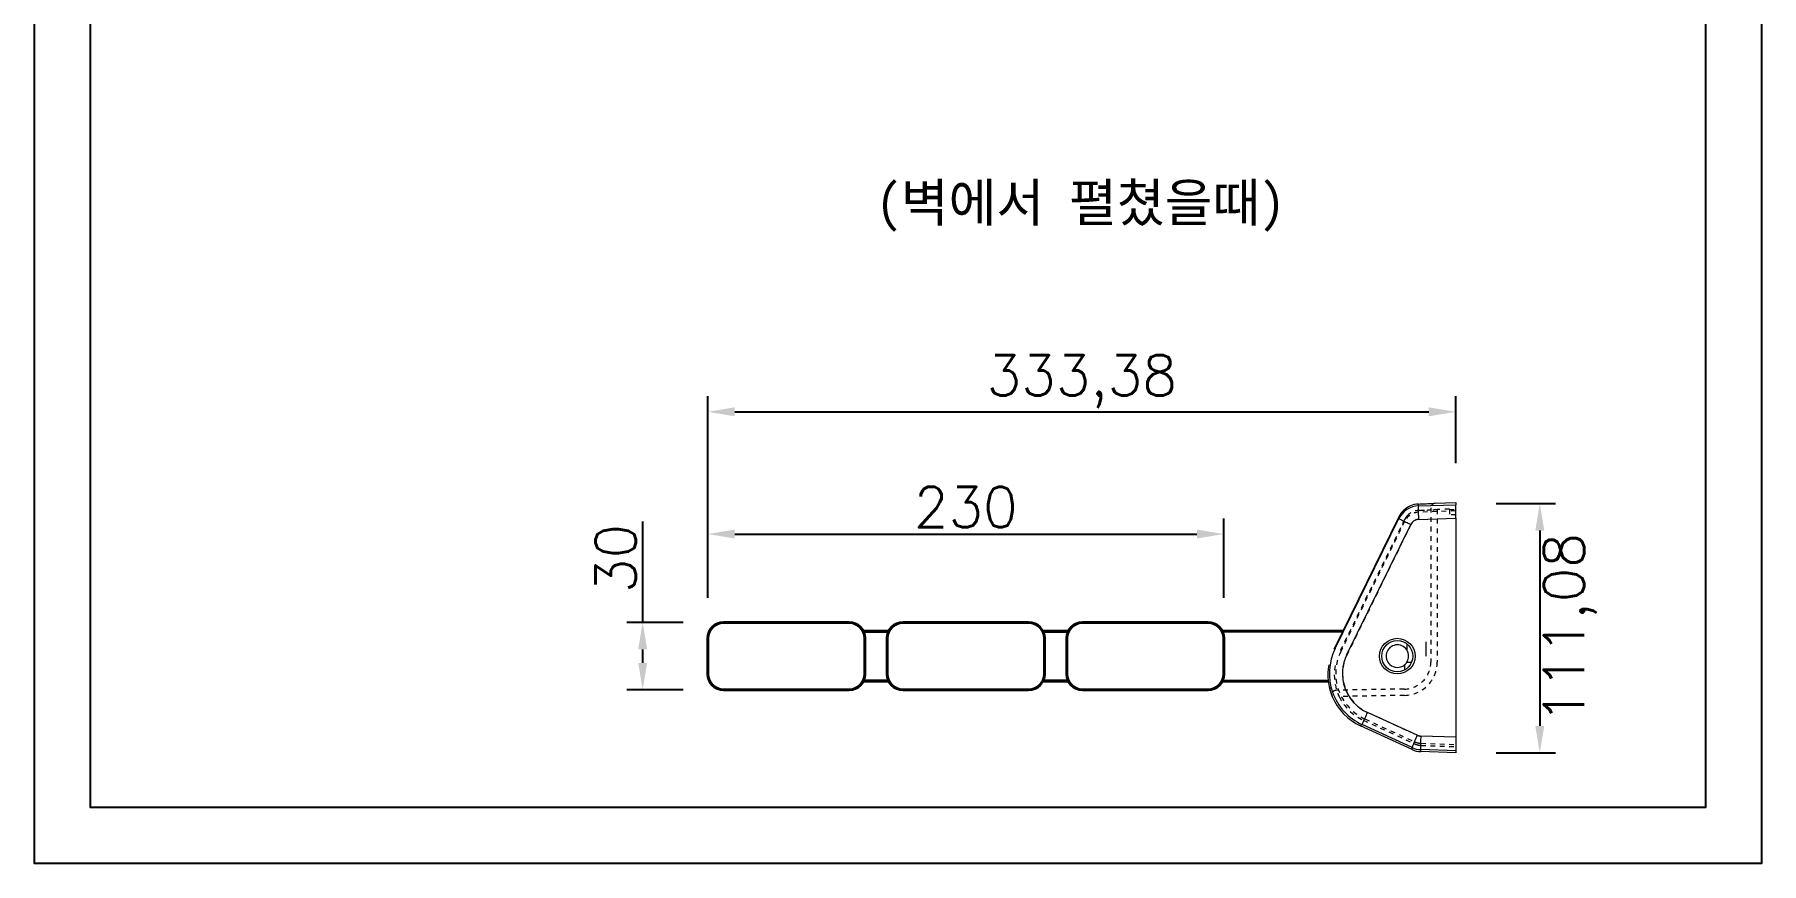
# Model space of a CAD drawing. Header units: millimetres. Extents: x 8950 to 10299, y -896 to 200.
# Drawn here: x 8950 to 9719, y -896 to -527 of the extents above; entities that cross this region are included whole.
import ezdxf

# ---------------------------------------------------------------- set-up
doc = ezdxf.new("R2010")
doc.units = ezdxf.units.MM
doc.header["$LTSCALE"] = 0.7
doc.linetypes.add('DASHED', pattern=[6, 3, -3])
doc.layers.add('Layer0000', color=7, linetype='Continuous', lineweight=20)
doc.styles.get("Standard").update_dxf_attribs({"font": 'txt.shx', "bigfont": 'whgtxt.shx'})
doc.dimstyles.new('ISO-25', dxfattribs={"dimtxt": 20, "dimasz": 12, "dimexe": 10, "dimexo": 10, "dimgap": 12, "dimtad": 2, "dimtxsty": 'Standard', "dimcen": 2.5, "dimadec": 0, "dimazin": 0, "dimtfac": 1, "dimtmove": 0, "dimatfit": 3, "dimfxl": 1, "dimarcsym": 0})

# ---------------------------------------------------------------- blocks, each defined once
blk = doc.blocks.new('*D7')
at = {"color": 0, "lineweight": -2, "transparency": 16777216}
for p, q in [((9249.79, -777.9), (9249.79, -688.03)), ((9583.17, -717.94), (9583.17, -688.03)), ((9261.79, -695.03), (9571.17, -695.03))]:
    blk.add_line(p, q, dxfattribs=at)
at = {"color": 0, "transparency": 16777216}
for points in [[(9261.79, -693.03), (9261.79, -697.03), (9249.79, -695.03)], [(9571.17, -693.03), (9571.17, -697.03), (9583.17, -695.03)]]:
    blk.add_solid(points, dxfattribs=at)
at = {"layer": 'Defpoints', "color": 0, "transparency": 16777216}
for p in [(9583.17, -695.03), (9583.17, -735.94), (9249.79, -795.9)]:
    blk.add_point(p, dxfattribs=at)
at = {"color": 7, "transparency": 16777216, "insert": (9416.48, -681.53), "char_height": 18, "attachment_point": 5}
blk.add_mtext('333,38', dxfattribs=at)
blk = doc.blocks.new('*D8')
at = {"color": 0, "lineweight": -2, "transparency": 16777216}
for p, q in [((9249.79, -777.9), (9249.79, -742.5)), ((9479.79, -777.9), (9479.79, -742.5)), ((9261.79, -749.5), (9467.79, -749.5))]:
    blk.add_line(p, q, dxfattribs=at)
at = {"color": 0, "transparency": 16777216}
for points in [[(9261.79, -747.5), (9261.79, -751.5), (9249.79, -749.5)], [(9467.79, -747.5), (9467.79, -751.5), (9479.79, -749.5)]]:
    blk.add_solid(points, dxfattribs=at)
at = {"layer": 'Defpoints', "color": 0, "transparency": 16777216}
for p in [(9479.79, -749.5), (9249.79, -795.9), (9479.79, -795.9)]:
    blk.add_point(p, dxfattribs=at)
at = {"color": 7, "transparency": 16777216, "insert": (9364.79, -737.5), "char_height": 18, "attachment_point": 5}
blk.add_mtext('230', dxfattribs=at)
blk = doc.blocks.new('*D6')
at = {"color": 0, "lineweight": -2, "transparency": 16777216}
for p, q in [((9601.17, -735.94), (9627.65, -735.94)), ((9620.65, -747.94), (9620.65, -835.02)), ((9601.17, -847.02), (9627.65, -847.02))]:
    blk.add_line(p, q, dxfattribs=at)
at = {"color": 0, "transparency": 16777216}
for points in [[(9618.65, -747.94), (9622.65, -747.94), (9620.65, -735.94)], [(9618.65, -835.02), (9622.65, -835.02), (9620.65, -847.02)]]:
    blk.add_solid(points, dxfattribs=at)
at = {"layer": 'Defpoints', "color": 0, "transparency": 16777216}
for p in [(9583.17, -735.94), (9583.17, -847.02), (9620.65, -847.02)]:
    blk.add_point(p, dxfattribs=at)
at = {"color": 7, "transparency": 16777216, "insert": (9634.15, -791.48), "char_height": 18, "attachment_point": 5, "rotation": 90}
blk.add_mtext('111,08', dxfattribs=at)
blk = doc.blocks.new('*D9')
at = {"color": 0, "lineweight": -2, "transparency": 16777216}
for p, q in [((9220.74, -788.9), (9220.74, -743.9)), ((9238.79, -788.9), (9213.74, -788.9)), ((9220.74, -806.9), (9220.74, -800.9)), ((9238.79, -818.9), (9213.74, -818.9))]:
    blk.add_line(p, q, dxfattribs=at)
at = {"color": 0, "transparency": 16777216}
for points in [[(9218.74, -800.9), (9222.74, -800.9), (9220.74, -788.9)], [(9218.74, -806.9), (9222.74, -806.9), (9220.74, -818.9)]]:
    blk.add_solid(points, dxfattribs=at)
at = {"layer": 'Defpoints', "color": 0, "transparency": 16777216}
for p in [(9220.74, -788.9), (9256.79, -788.9), (9256.79, -818.9)]:
    blk.add_point(p, dxfattribs=at)
at = {"color": 7, "transparency": 16777216, "insert": (9208.74, -760.4), "char_height": 18, "attachment_point": 5, "rotation": 90}
blk.add_mtext('30', dxfattribs=at)

msp = doc.modelspace()

# ---------------------------------------------------------------- linework, layer by layer
at = {"lineweight": 40}
for p, q in [((9256.792, -788.904), (9312.792, -788.904)), ((9319.043, -792.754), (9330.541, -792.754)), ((9319.792, -792.764), (9329.792, -792.764)), ((9336.792, -788.904), (9392.792, -788.904)), ((9344.792, -788.904), (9384.792, -788.904)), ((9399.043, -792.754), (9410.541, -792.754)), ((9399.792, -792.764), (9409.792, -792.764)), ((9416.792, -788.904), (9472.792, -788.904)), ((9424.792, -788.904), (9464.792, -788.904)), ((9479.043, -792.754), (9532.853, -792.754)), ((9249.792, -803.904), (9249.792, -795.904)), ((9319.117, -792.904), (9330.468, -792.904)), ((9319.792, -803.904), (9319.792, -795.904)), ((9329.792, -803.904), (9329.792, -795.904)), ((9399.117, -792.904), (9410.468, -792.904)), ((9399.792, -803.904), (9399.792, -795.904)), ((9409.792, -803.904), (9409.792, -795.904)), ((9479.792, -803.904), (9479.792, -795.904)), ((9249.792, -803.904), (9249.792, -811.904)), ((9319.792, -803.904), (9319.792, -811.904)), ((9329.792, -803.904), (9329.792, -811.904)), ((9399.792, -803.904), (9399.792, -811.904)), ((9409.792, -803.904), (9409.792, -811.904)), ((9479.792, -803.904), (9479.792, -811.904)), ((9330.541, -815.054), (9319.043, -815.054)), ((9319.117, -814.904), (9330.468, -814.904)), ((9319.792, -815.044), (9329.792, -815.044)), ((9410.541, -815.054), (9399.043, -815.054)), ((9399.117, -814.904), (9410.468, -814.904)), ((9399.792, -815.044), (9409.792, -815.044)), ((9526.376, -815.054), (9479.043, -815.054)), ((9256.792, -818.904), (9312.792, -818.904)), ((9336.792, -818.904), (9392.792, -818.904)), ((9344.792, -818.904), (9384.792, -818.904)), ((9416.792, -818.904), (9472.792, -818.904)), ((9424.792, -818.904), (9464.792, -818.904))]:
    msp.add_line(p, q, dxfattribs=at)
at = {"color": 3}
msp.add_lwpolyline([(8949.656, 31.914), (9719.458, 31.914), (9719.458, -896.292), (8949.656, -896.292)], close=True, dxfattribs=at)
at = {"color": 6}
msp.add_lwpolyline([(8974.656, 6.914), (9694.458, 6.914), (9694.458, -871.292), (8974.656, -871.292)], close=True, dxfattribs=at)
at = {"lineweight": 40}
for centre, start, end in [((9256.792, -795.904), 90, 180), ((9312.792, -795.904), 0, 90), ((9336.792, -795.904), 90, 180), ((9392.792, -795.904), 0, 90), ((9416.792, -795.904), 90, 180), ((9472.792, -795.904), 0, 90), ((9256.792, -811.904), 180, 270), ((9312.792, -811.904), 270, 0), ((9336.792, -811.904), 180, 270), ((9392.792, -811.904), 270, 0), ((9416.792, -811.904), 180, 270), ((9472.792, -811.904), 270, 0)]:
    msp.add_arc(centre, 7, start, end, dxfattribs=at)
at = {"layer": 'Layer0000', "color": 251, "linetype": 'Continuous', "lineweight": 5, "true_color": 0x606060}
for p, q in [((9566.554, -736.137), (9566.54, -736.138)), ((9566.554, -736.963), (9566.554, -736.137)), ((9566.557, -736.963), (9583.172, -736.41)), ((9529.415, -800.557), (9557.885, -742.568)), ((9534.617, -803.212), (9563.087, -745.223)), ((9557.884, -742.569), (9557.884, -741.772)), ((9566.557, -742.982), (9583.172, -742.429)), ((9561.304, -798.357), (9561.304, -801.088)), ((9570.007, -803.904), (9570.007, -797.508)), ((9560.321, -807.796), (9560.356, -810.049)), ((9561.43, -806.525), (9563.563, -806.525)), ((9566.037, -839.171), (9543.77, -828.95)), ((9541.46, -834.421), (9540.746, -834.985)), ((9563.726, -844.642), (9541.46, -834.422)), ((9563.726, -845.56), (9563.727, -844.643)), ((9583.172, -840.054), (9567.577, -839.534)), ((9567.577, -846.474), (9567.577, -845.554)), ((9583.172, -846.073), (9567.577, -845.554))]:
    msp.add_line(p, q, dxfattribs=at)
at = {"layer": 'Layer0000', "color": 3, "linetype": 'DASHED', "lineweight": 5, "true_color": 0x00ff00}
for p, q in [((9572.117, -737.791), (9572.117, -806.525)), ((9580.358, -738.378), (9574.931, -738.567)), ((9574.931, -738.567), (9574.931, -806.525)), ((9580.358, -738.378), (9580.358, -738.605)), ((9580.358, -738.605), (9583.172, -738.507)), ((9580.358, -738.605), (9580.358, -740.991)), ((9560.411, -743.024), (9531.337, -802.242)), ((9560.41, -743.808), (9531.94, -801.798)), ((9563.184, -745.224), (9534.715, -803.213)), ((9583.172, -739.222), (9566.652, -739.772)), ((9583.172, -740.991), (9580.358, -740.991)), ((9529.907, -819.113), (9529.908, -819.113)), ((9560.267, -818.583), (9529.908, -819.113)), ((9560.316, -821.397), (9531.179, -821.905)), ((9543.868, -828.95), (9566.135, -839.171)), ((9541.923, -832.429), (9564.902, -843.004)), ((9542.636, -831.868), (9564.903, -842.089)), ((9567.675, -842.745), (9583.172, -843.261)), ((9567.675, -843.662), (9583.172, -844.203))]:
    msp.add_line(p, q, dxfattribs=at)
at = {"layer": 'Layer0000', "color": 7, "linetype": 'Continuous', "lineweight": 20}
for p, q in [((9574.024, -735.784), (9573.98, -735.786)), ((9574.057, -735.782), (9574.024, -735.784)), ((9574.057, -735.782), (9583.172, -735.464)), ((9583.172, -735.464), (9583.172, -736.41)), ((9583.172, -742.429), (9583.172, -736.41)), ((9557.884, -741.772), (9528.8, -801.01)), ((9583.172, -742.429), (9583.172, -840.054)), ((9561.43, -806.525), (9561.275, -806.762)), ((9528.083, -821.883), (9528.056, -821.815)), ((9528.091, -821.902), (9528.083, -821.883)), ((9528.091, -821.902), (9528.091, -821.903)), ((9528.091, -821.903), (9528.091, -821.904)), ((9563.726, -845.56), (9540.746, -834.985)), ((9583.172, -847.019), (9567.577, -846.474)), ((9583.172, -840.054), (9583.172, -846.073)), ((9583.172, -846.073), (9583.172, -847.019))]:
    msp.add_line(p, q, dxfattribs=at)
for radius in [7.939, 6.934]:
    msp.add_circle((9557.142, -803.904), radius, dxfattribs=at)
at = {"layer": 'Layer0000', "color": 251, "linetype": 'Continuous', "lineweight": 5, "true_color": 0x606060}
for centre, radius, start, end in [((9566.896, -746.999), 10.042, 91.95055, 153.824622), ((9634.472, -738.974), 67.996, 179.42446, 180.948769), ((9591.785, -738.545), 25.307, 176.654683, 179.42446), ((9566.73, -737.08), 0.209, 145.828879, 176.654683), ((9557.975, -742.52), 0.102, 207.690721, 241.769763), ((9596.351, -671.04), 81.232, 241.769763, 242.9597), ((9646.453, -572.881), 191.439, 242.9597, 243.466242), ((9733.54, -398.469), 386.384, 243.466242, 243.822791), ((9566.683, -746.987), 4.006, 91.845123, 153.87107), ((9739.236, -737.239), 172.774, 180.948769, 181.905014), ((9551.934, -811.623), 25.089, 153.832508, 245.325964), ((9551.715, -811.63), 19.055, 153.792188, 245.359477), ((9560.299, -806.525), 1.005, 294.254634, 346.344337), ((9715.313, -907.598), 188.713, 155.36964, 156.24115), ((9541.641, -834.384), 0.185, 160.228262, 191.566529), ((9566.489, -843.316), 26.59, 157.647838, 160.228262), ((9608.892, -860.752), 72.437, 156.24115, 157.647838), ((9563.909, -844.606), 0.186, 160.226369, 191.442163), ((9567.921, -835.511), 10.049, 245.329884, 268.03815), ((9588.774, -853.545), 26.609, 157.647733, 160.226369), ((9631.179, -870.981), 72.459, 156.241466, 157.647733), ((9737.58, -917.818), 188.712, 155.370087, 156.241466), ((9567.711, -835.524), 4.013, 245.347053, 268.092619), ((9635.497, -843.543), 68.001, 179.051211, 180.575417), ((9592.81, -843.972), 25.312, 180.575417, 183.344671), ((9740.256, -845.278), 172.774, 178.094999, 179.051211), ((9567.75, -845.436), 0.21, 183.344671, 214.138645)]:
    msp.add_arc(centre, radius, start, end, dxfattribs=at)
at = {"layer": 'Layer0000', "linetype": 'Continuous', "lineweight": 5}
for centre, radius, start, end in [((9566.91, -746.204), 10.055, 134.250588, 153.848666), ((9566.964, -746.27), 10.141, 92.316075, 134.206218), ((9534.001, 36.617), 773.439, 272.412233, 272.618884), ((9536.576, -19.68), 717.084, 272.618884, 272.833501), ((9526.004, 193.927), 930.951, 272.833501, 272.958766), ((9552.276, -812.199), 26.057, 170.175874, 201.859656)]:
    msp.add_arc(centre, radius, start, end, dxfattribs=at)
at = {"layer": 'Layer0000', "color": 7, "linetype": 'Continuous', "lineweight": 20}
for centre, radius, start, end in [((9566.919, -746.211), 10.067, 134.259394, 144.050292), ((9566.964, -746.269), 10.14, 92.396681, 134.210745), ((9517.006, 440.385), 1177.565, 272.410822, 272.705115), ((9569.564, -671.997), 63.942, 272.705115, 273.968073), ((9566.905, -746.201), 10.05, 144.050292, 153.849686), ((9557.142, -803.904), 5.025, 34.08893, 228.127879), ((9552.266, -812.2), 26.046, 170.169444, 201.660139), ((9557.142, -803.904), 5.025, 228.127879, 309.240364), ((9557.142, -803.904), 5.025, 309.240521, 315.261442), ((9557.142, -803.904), 5.025, 315.261442, 325.337375), ((9557.142, -803.904), 5.025, 0, 34.08893), ((9557.142, -803.904), 5.025, 328.565312, 360), ((9551.25, -812.161), 25.125, 202.814877, 245.288832), ((9567.928, -836.43), 10.05, 245.289067, 268)]:
    msp.add_arc(centre, radius, start, end, dxfattribs=at)
at = {"layer": 'Layer0000', "color": 3, "linetype": 'DASHED', "lineweight": 5, "true_color": 0x00ff00}
for centre, radius, start, end in [((9566.958, -746.271), 7.313, 88.354731, 140.656613), ((9530.446, 119.094), 858.821, 272.450675, 272.660114), ((9540.227, -91.423), 648.077, 272.660114, 272.901213), ((9574.127, -737.791), 2.01, 94.778953, 179.989226), ((9538.881, -64.859), 674.673, 272.901213, 273.062989), ((9566.908, -747.014), 7.248, 92.025782, 153.738646), ((9566.534, -746.002), 6.809, 147.257074, 154.066401), ((9567.064, -746.343), 7.439, 140.74276, 147.257074), ((9566.779, -746.985), 4.003, 123.564105, 153.909892), ((9566.786, -746.995), 4.014, 93.263187, 123.564105), ((9552.22, -812.191), 23.173, 169.781256, 204.780991), ((9551.934, -811.622), 22.28, 153.832384, 245.333028), ((9551.797, -811.634), 19.044, 153.760217, 245.398705), ((9560.057, -806.525), 12.06, 271.000009, 359.999993), ((9560.057, -806.525), 14.874, 270.999998, 0.000048), ((9529.943, -821.123), 2.01, 91.035325, 199.08924), ((9551.26, -812.151), 22.325, 205.907314, 245.275), ((9567.918, -835.527), 7.221, 245.324107, 256.693686), ((9567.942, -836.373), 7.294, 245.373133, 256.644455), ((9567.812, -835.513), 4.024, 245.36648, 256.020783), ((9567.921, -835.514), 7.234, 256.693686, 268.052994), ((9567.938, -836.392), 7.274, 256.644455, 267.931333), ((9567.808, -835.528), 4.008, 256.020783, 266.695607)]:
    msp.add_arc(centre, radius, start, end, dxfattribs=at)

# ---------------------------------------------------------------- texts
at = {"insert": (9324.78, -593.27), "char_height": 17, "width": 383.14002, "attachment_point": 1}
msp.add_mtext('{\\fGulimChe|b0|i0|c129|p49;(벽에서 펼쳤을때)}', dxfattribs=at)

# ---------------------------------------------------------------- dimensions: what is measured, and where the dimension line sits
at = {"color": 5}
for base, p2, picture, middle in [((9583.172, -695.032), (9583.172, -735.937), '*D7', (9416.482, -695.032)), ((9479.792, -749.499), (9479.792, -795.904), '*D8', (9364.792, -749.499))]:
    dim = msp.add_linear_dim(base=base, p1=(9249.792, -795.904), p2=p2, dimstyle='ISO-25', override={"dimtxt": 18, "dimexe": 7, "dimexo": 18, "dimgap": 3, "dimclrt": 7}, dxfattribs=at)
    dim.commit()
    dim.dimension.update_dxf_attribs({"geometry": picture, "text_midpoint": middle, "dimtype": 160})
dim = msp.add_linear_dim(base=(9620.653, -847.019), p1=(9583.172, -735.937), p2=(9583.172, -847.019), angle=90, dimstyle='ISO-25', override={"dimtxt": 18, "dimexe": 7, "dimexo": 18, "dimgap": 3, "dimclrt": 7}, dxfattribs=at)
dim.commit()
dim.dimension.update_dxf_attribs({"geometry": '*D6', "text_midpoint": (9620.653, -791.478), "dimtype": 160})
dim = msp.add_linear_dim(base=(9220.74, -788.904), p1=(9256.792, -818.904), p2=(9256.792, -788.904), angle=90, dimstyle='ISO-25', override={"dimtxt": 18, "dimexe": 7, "dimexo": 18, "dimgap": 3, "dimclrt": 7}, dxfattribs=at)
dim.commit()
dim.dimension.update_dxf_attribs({"geometry": '*D9', "text_midpoint": (9208.74, -760.404)})

doc.saveas('drawing.dxf')
